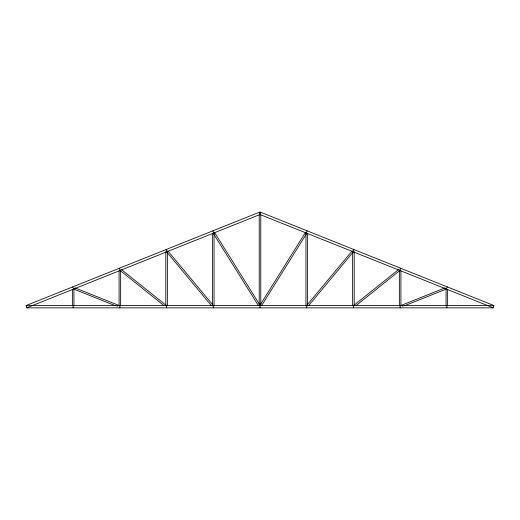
<?xml version="1.0" encoding="UTF-8"?>
<svg xmlns="http://www.w3.org/2000/svg" width="520" height="520" viewBox="0 0 520 520"><rect width="100%" height="100%" fill="white"/><g stroke="black" fill="none" stroke-linecap="round" stroke-linejoin="round"><path stroke-width="0.39" stroke-dasharray="2.6 1.95" d="M401.934 306.787L403.442 306.189M116.558 306.189L118.066 306.787"/><path stroke-width="0.78" d="M306.274 233.031L307.151 230.834M352.982 251.713L353.866 249.516M399.698 270.4L400.575 268.203M446.407 289.081L447.291 286.884M259.766 305.572L305.624 232.206M261.514 305.708L306.943 233.031M306.631 305.546L352.307 250.738M308.867 305.298L354.022 251.114M353.568 305.558L398.385 269.704M356.434 305.26L400.621 269.906M400.601 305.643L445.055 287.865M404.944 305.584L446.381 289.01M74.945 287.865L119.398 305.643M73.619 289.01L115.056 305.584M121.615 269.704L166.433 305.558M119.379 269.906L163.566 305.26M167.694 250.738L213.369 305.546M165.977 251.114L211.133 305.298M214.377 232.206L260.234 305.572M213.057 233.031L258.486 305.708M212.849 230.834L213.727 233.031M166.133 249.516L167.018 251.713M119.424 268.203L120.302 270.4M72.709 286.884L73.593 289.081M447.629 289.608L447.629 305.858M446.849 305.487L446.849 307.853M446.069 288.795L446.069 305.858M400.913 270.927L400.913 305.858M400.134 305.487L400.134 307.853M399.36 270.114L399.36 305.858M354.204 252.239L354.204 305.858M353.425 305.487L353.425 307.853M352.644 251.427L352.644 305.858M307.489 233.558L307.489 305.858M306.709 305.487L306.709 307.853M305.936 232.745L305.936 305.858M260.78 214.87L260.78 305.858M260 305.487L260 307.853M259.22 214.87L259.22 305.858M214.065 232.745L214.065 305.858M213.291 305.487L213.291 307.853M212.511 233.558L212.511 305.858M167.356 251.427L167.356 305.858M166.576 305.487L166.576 307.853M165.796 252.239L165.796 305.858M120.64 270.114L120.64 305.858M119.867 305.487L119.867 307.853M119.087 270.927L119.087 305.858M73.931 288.795L73.931 305.858M73.151 305.487L73.151 307.853M72.371 289.608L72.371 305.858M260.442 212.147L259.558 214.344L493.123 307.769L494 305.572L260.442 212.147M259.558 212.147L26 305.572L26.878 307.769L260.442 214.344L259.558 212.147M493.558 305.487L26.442 305.487L26.442 307.853L493.558 307.853L493.558 305.487"/></g></svg>
